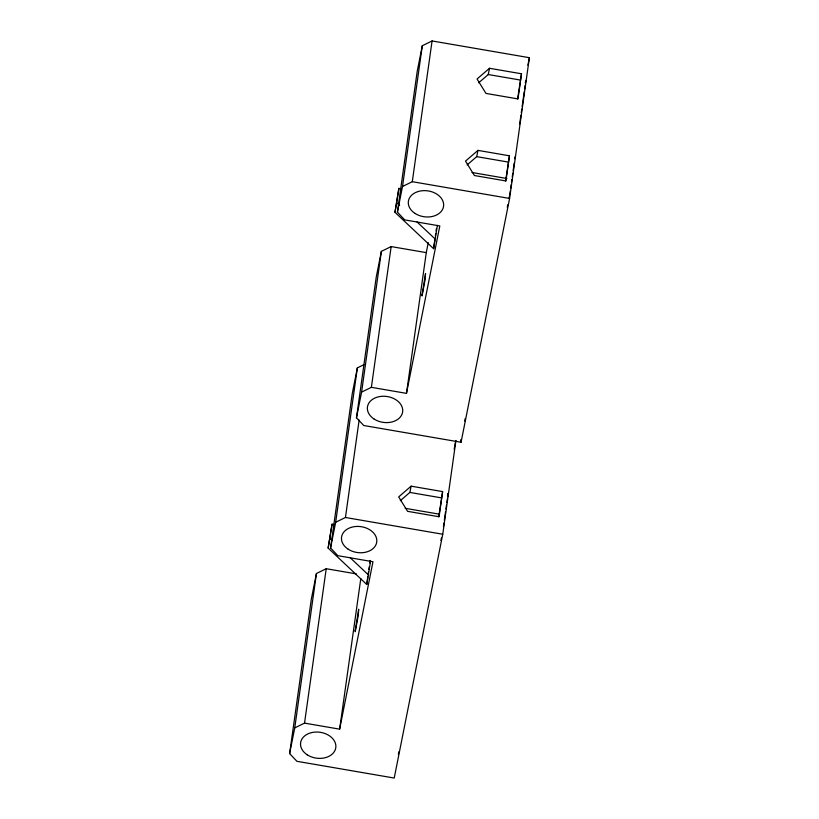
<?xml version="1.0" encoding="UTF-8"?>
<svg xmlns="http://www.w3.org/2000/svg" width="819" height="819" viewBox="0 0 819 819"><rect width="100%" height="100%" fill="white"/><g stroke="black" fill="none" stroke-linecap="round" stroke-linejoin="round"><path stroke-width="1.23" d="M455.917 440.591L442.751 534.244L394.215 778.05L296.908 761.301L289.619 753.572L311.322 599.17L316.441 573.505L326.228 568.714L356.316 573.894M289.619 753.572L294.738 727.907L316.441 573.505M370.567 561.179L366.738 584.479L328.143 548.085L332.053 524.18L334.377 524.58M328.143 548.085L332.053 524.18M294.738 727.907L304.525 723.116L326.228 568.714M304.525 723.116L339.639 729.156L372.973 561.732L337.858 555.681L330.569 547.952L352.272 393.55L357.36 367.885L363.882 364.69M330.569 547.952L335.667 522.276L357.36 367.885M356.47 417.782L376.249 277.037L381.367 251.372L391.154 246.58L426.269 252.621L406.48 393.366L371.376 387.326L361.588 392.117L356.47 417.782L363.749 425.511L461.066 442.26L509.602 198.454L529.381 57.699L432.074 40.95L422.297 45.741L417.199 71.407L397.42 212.162L404.709 219.891L439.813 225.942L406.48 393.366M361.588 392.117L381.367 251.372M335.667 522.276L345.444 517.485L359.142 420.045M437.407 225.389L433.589 248.689L394.993 212.305L398.894 188.39L401.228 188.79M394.993 212.305L398.894 188.39M371.376 387.326L391.154 246.58M397.42 212.162L402.508 186.486L422.297 45.741M402.508 186.486L412.295 181.695L432.074 40.95M339.639 729.156L360.8 578.562M366.738 584.479L367.803 576.893M368.161 574.365L368.519 571.836M368.867 569.307L369.226 566.768M369.758 562.981L370.116 560.452M433.589 248.689L434.828 239.834M435.36 236.046L435.718 233.517M436.077 230.989L436.435 228.46M438.728 516.717L442.629 491.595L411.107 486.169L398.679 496.908L407.575 511.322L439.086 516.748L442.629 491.595M443.448 526.719L443.98 522.921M444.328 520.393L445.577 511.537M445.935 509.008L446.468 505.21M446.826 502.682L447.358 498.884M447.655 496.723L448.116 493.488M455.743 440.509L454.146 449.262M505.579 180.927L509.469 155.805L477.958 150.379L465.52 161.118L474.426 175.532L505.937 180.958L509.469 155.805M517.608 98.904L521.508 73.782L489.496 68.274L477.057 79.013L485.964 93.417L517.977 98.925L521.508 73.782M509.756 194.727L510.288 190.929M510.647 188.401L511.179 184.603M511.537 182.074L511.885 179.545M512.244 177.017L512.776 173.218M513.134 170.69L514.199 163.094M514.813 158.773L515.11 156.613M519.696 123.997L520.925 115.284M521.273 112.797L521.795 109.06M522.143 106.572L524.242 91.636M524.59 89.148L525.122 85.411M525.47 82.924L525.818 80.436L525.317 82.934M426.269 252.621L428.255 242.629M478.685 82.791L488.257 74.529L489.496 68.274M400.296 500.696L409.869 492.434L411.107 486.169M467.147 164.906L476.709 156.644L477.958 150.379M527.886 65.223L529.381 57.699M447.522 496.16L448.013 493.652M398.362 754.299L398.863 751.791M440.919 540.53L441.41 538.032M464.711 421.017L465.212 418.509M507.268 207.248L507.76 204.75M509.008 198.485L509.51 195.976M488.257 74.529L520.26 80.037M476.709 156.644L508.23 162.07M472.041 172.512L506.889 178.511M412.295 181.695L509.602 198.454M409.869 492.434L441.38 497.86M405.19 508.302L438.8 514.086M345.444 517.485L442.751 534.244M396.857 202.907L399.621 205.508M417.076 221.969L435.462 239.302M330.016 538.697L331.849 540.427M350.235 557.759L368.611 575.092M460.585 439.793L461.066 442.26M355.262 630.517L355.211 631.746L358.272 615.397L358.691 609.254L355.262 630.517M422.113 294.727L422.061 295.956L425.122 279.607L425.542 273.464L422.113 294.727M348.177 549.201A17.762 13.073 8 0 0 376.638 542.608A17.762 13.073 8 0 0 352.6 526.975A17.762 13.073 8 0 0 348.177 549.201M307.238 754.821A17.762 13.073 8 0 0 335.698 748.228A17.762 13.073 8 0 0 311.67 732.596A17.762 13.073 8 0 0 307.238 754.821M415.018 213.421A17.762 13.073 8 0 0 443.478 206.818A17.762 13.073 8 0 0 419.441 191.185A17.762 13.073 8 0 0 415.018 213.421M374.088 419.041A17.762 13.073 8 0 0 402.549 412.438A17.762 13.073 8 0 0 378.511 396.805A17.762 13.073 8 0 0 374.088 419.041"/></g></svg>
